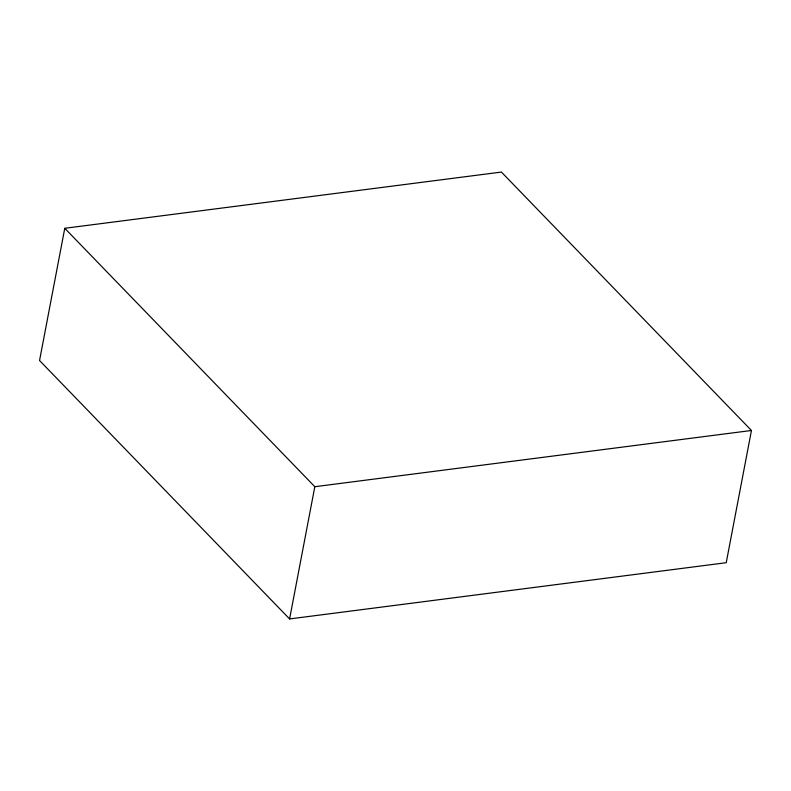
<?xml version="1.0" encoding="UTF-8"?>
<svg xmlns="http://www.w3.org/2000/svg" width="791" height="791" viewBox="0 0 791 791"><rect width="100%" height="100%" fill="white"/><g stroke="black" fill="none" stroke-linecap="round" stroke-linejoin="round"><path stroke-width="1.19" d="M64.773 228.292L39.55 360.518L289.595 618.938L726.227 562.708L751.45 430.482L501.405 172.062L64.773 228.292L314.818 486.712L751.45 430.482M289.595 618.938L314.818 486.712"/></g></svg>
